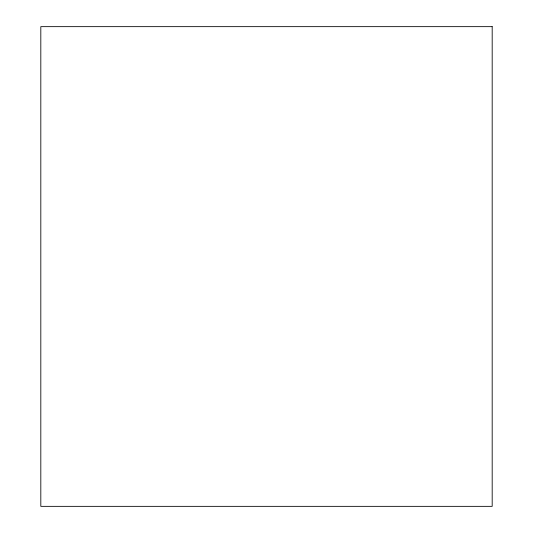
<?xml version="1.0" encoding="UTF-8"?>
<svg xmlns="http://www.w3.org/2000/svg" width="533" height="533" viewBox="0 0 533 533"><rect width="100%" height="100%" fill="white"/><g stroke="black" fill="none" stroke-linecap="round" stroke-linejoin="round"><path stroke-width="0.8" d="M492.186 26.65L40.814 26.65L40.814 506.35L492.186 506.35L492.186 26.65"/></g></svg>
